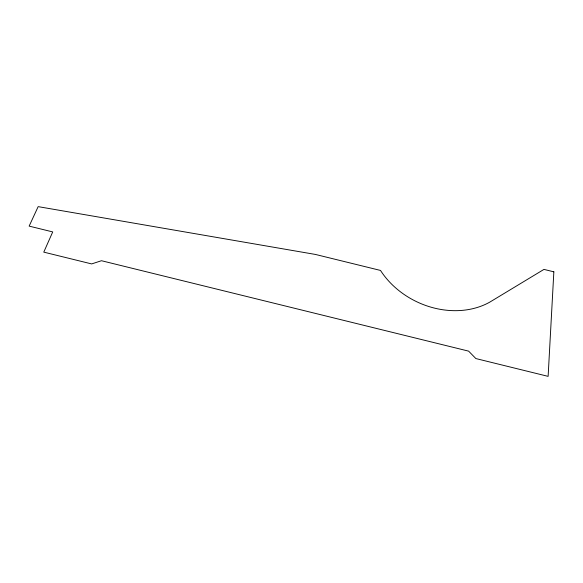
<?xml version="1.0" encoding="UTF-8"?>
<svg xmlns="http://www.w3.org/2000/svg" width="583" height="583" viewBox="0 0 583 583"><rect width="100%" height="100%" fill="white"/><g stroke="black" fill="none" stroke-linecap="round" stroke-linejoin="round"><path stroke-width="0.87" d="M553.85 271.831L548.129 376.363L475.866 358.56L468.615 351.134L101.464 260.718L91.662 263.924L43.776 252.133L52.718 231.917L29.15 226.117L38.157 206.637L315.425 254.443L380.51 270.439A76.184 61.842 25.7 0 0 490.012 301.994L543.961 269.397L553.85 271.831"/></g></svg>
